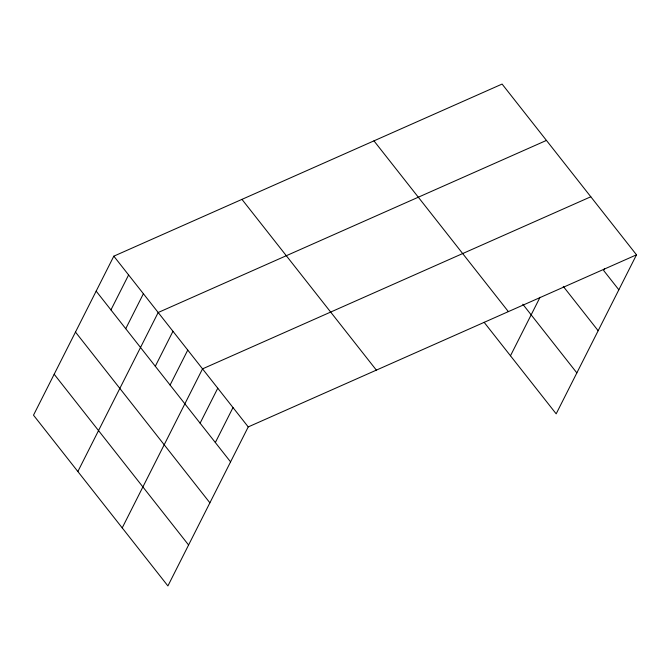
<?xml version="1.0" encoding="UTF-8"?>
<svg xmlns="http://www.w3.org/2000/svg" width="670" height="670" viewBox="0 0 670 670"><rect width="100%" height="100%" fill="white"/><g stroke="black" fill="none" stroke-linecap="round" stroke-linejoin="round"><path stroke-width="1" d="M113.825 256.166L33.5 415.174L167.91 585.932L248.235 426.916L636.5 254.826L502.09 84.068L113.825 256.166L248.235 426.916M110.944 309.909L128.607 274.951M125.734 328.694L143.397 293.728M77.854 471.529L158.179 312.513L546.444 140.415M155.306 366.255L172.961 331.298M170.088 385.041L187.751 350.083M122.216 527.876L202.533 368.86L590.798 196.771M200.104 423.18L217.767 388.215M215.338 442.527L233.001 407.569M510.481 355.778L540.037 297.271M604.533 268.595L603.603 270.429L618.837 289.783M636.5 254.826L556.175 413.834L484.117 322.295M563.252 286.375L598.159 330.72M522.801 304.222L576.853 372.897M373.96 140.859L508.371 311.617M241.954 199.375L376.364 370.125M96.162 291.132L230.572 461.881M75.484 332.06L209.894 502.818M54.178 374.237L188.588 544.995"/></g></svg>
